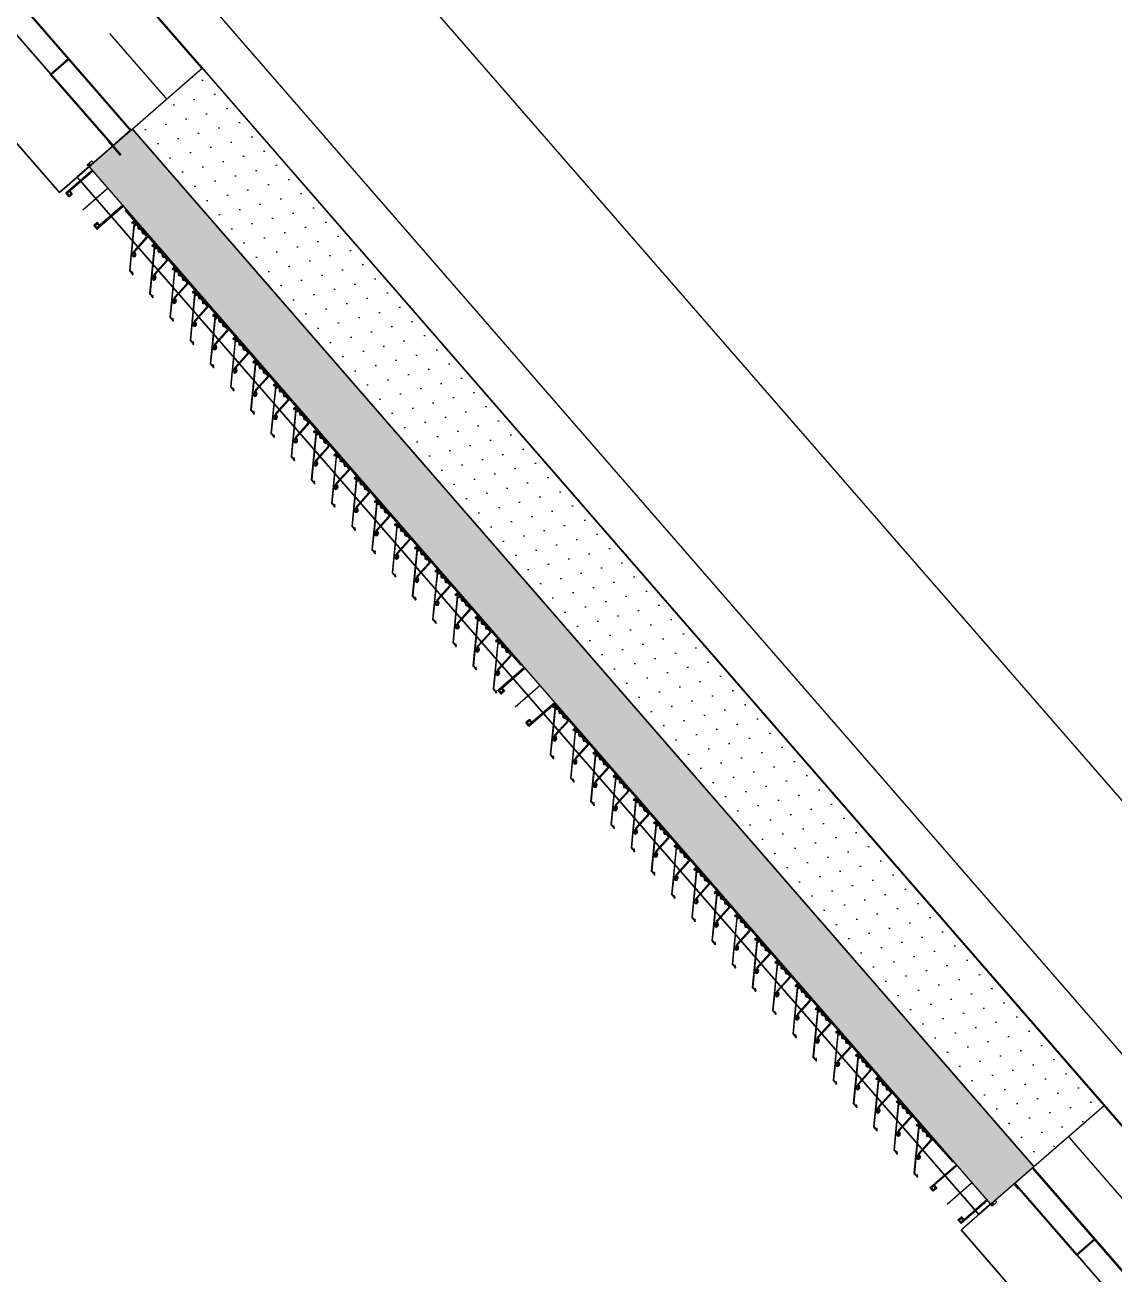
# Model space of a CAD drawing. Header units: millimetres. Extents: x -25371 to 2282244, y -90657 to 147824.
# Drawn here: x 1503013 to 1505311, y -79036 to -76401 of the extents above; entities that cross this region are included whole.
import ezdxf
from ezdxf.enums import TextEntityAlignment as Align

# ---------------------------------------------------------------- set-up
doc = ezdxf.new("R2010")
doc.units = ezdxf.units.MM
doc.set_wipeout_variables(frame=1)
doc.linetypes.add('CENTER', pattern=[50.8, 31.75, -6.35, 6.35, -6.35])
doc.linetypes.add('TA_GL_000.90000', pattern=[2.475, 0.9, -0.225, 0.225, -0.225, 0.9])
for name, color, linetype in [('000 - 0_SYM_DWG_GRIDLINE_MAIN_COLOR_251', 7, 'Continuous'), ('000 - 0_SYM_DWG_SLOPE-SYM_TEXT_COLOR_3', 7, 'Continuous'), ('000 - CONCRETE_WALL_HATCH_', 7, 'Continuous'), ('000 - EXISTING_BUILDING_MAIN_COLOR_251', 7, 'Continuous'), ('000 - EXISTING_PRECAST_MAIN_COLOR_1', 7, 'Continuous'), ('000 - GRID', 7, 'CENTER'), ('010 - ASPG_ACCESSORIES_MAIN_COLOR_1', 7, 'Continuous'), ('010 - ASPG_EXTR_MAIN_COLOR_2', 7, 'Continuous'), ('010 - ASPG_FASTERN_MAIN_COLOR_1', 7, 'Continuous'), ('010 - ASPG_FLASHING_MAIN_COLOR_2', 7, 'Continuous'), ('010 - ASPG_FLASHING_MAIN_COLOR_4', 7, 'Continuous'), ('010 - ASPG_FLASHING_WIPEOUT_', 7, 'Continuous'), ('010 - ASPG_FLASING_WIPEOUT_', 7, 'Continuous'), ('010 - ASPG_FRAMING_CUT_COLOR_4', 7, 'Continuous'), ('010 - ASPG_FRAMING_HATCH_', 7, 'Continuous'), ('010 - ASPG_FRAMING_MAIN_COLOR_2', 7, 'Continuous'), ('010 - ASPG_FRAMING_SUB_COLOR_2', 7, 'Continuous'), ('010 - ASPG_FRAMING_WIPEOUT_', 7, 'Continuous'), ('BOLT & SCREW', 7, 'Continuous')]:
    doc.layers.add(name, color=color, linetype=linetype)
for name, color, linetype, plot in [('010 - ASPG_EXTR_DEF_SUB', 7, 'Continuous', False), ('010 - ASPG_FASTERN_DEF_SUB', 7, 'Continuous', False), ('010 - ASPG_FRAMING_DEF_SUB', 7, 'Continuous', False)]:
    doc.layers.add(name, color=color, linetype=linetype, plot=plot)
for name, color, linetype, lineweight in [('12-GRID', 7, 'CENTER', 13), ('A-FLOR-E', 7, 'Continuous', 35), ('A-GLAZ-CWMG', 7, 'Continuous', 35), ('SCREW', 7, 'Continuous', 5), ('WALL-E', 7, 'Continuous', 50)]:
    doc.layers.add(name, color=color, linetype=linetype, lineweight=lineweight)
doc.styles.add('Arial', font='arial.ttf', dxfattribs={"height": 300})
doc.styles.add('TA', font='', dxfattribs={"height": 4.5})
doc.styles.get('TA').set_extended_font_data('Cordia New')
pattern_1 = [(270, (1257419.24324, -520041.6224), (0.65495992507, -1.1344238721), [0.7562825814, -1.5125651628]), (30, (1257419.24324, -520041.6224), (0.65495992936, 1.1344238696), [0.7562825814, -1.5125651628]), (330, (1257419.24324, -520041.6224), (1.30991985442, -2.48e-09), [-1.5125651628, 0.7562825814])]
pattern_2 = [(315, (1257419.4929, -520021.6224), (1.3369313545, 1.3369313545), []), (45, (1257419.4929, -520021.6224), (-1.3369313545, 1.3369313545), [])]
pattern_3 = [(270, (1257419.4425, -520043.9224), (0.65495992507, -1.1344238721), [0.7562825814, -1.5125651628]), (30, (1257419.4425, -520043.9224), (0.65495992936, 1.1344238696), [0.7562825814, -1.5125651628]), (330, (1257419.4425, -520043.9224), (1.30991985442, -2.48e-09), [-1.5125651628, 0.7562825814])]
pattern_4 = [(315, (1257419.1929, -520023.9224), (1.3369313545, 1.3369313545), []), (45, (1257419.1929, -520023.9224), (-1.3369313545, 1.3369313545), [])]

# ---------------------------------------------------------------- blocks, each defined once
blk = doc.blocks.new('Rectangular Mullion - 45 x 100mm-5599497-2510-01 ROOF LEVEL PLAN')
at = {"layer": 'A-GLAZ-CWMG', "color": 7}
for p, q in [((0, 0), (-45, 0)), ((-45, 0), (0, 0)), ((0, -100), (0, 0)), ((0, 0), (0, -100))]:
    blk.add_line(p, q, dxfattribs=at)
blk = doc.blocks.new('Rectangular Mullion - 45 x 100mm-5599498-2510-01 ROOF LEVEL PLAN')
at = {"layer": 'A-GLAZ-CWMG', "color": 7}
for p, q in [((0, 0), (-45, 0)), ((-45, 0), (0, 0)), ((0, -100), (0, 0)), ((0, 0), (0, -100))]:
    blk.add_line(p, q, dxfattribs=at)
blk = doc.blocks.new('Rectangular Mullion - Mullion_Top_C-Channel-5599266-2510-01 ROOF LEVEL PLAN')
at = {"layer": 'A-GLAZ-CWMG', "color": 7}
for p, q in [((2480, -9865.3), (2494.8, -9882.3)), ((2494.8, -9882.3), (2480, -9865.3)), ((3449.4, -10980.4), (3524.8, -10914.8)), ((3524.8, -10914.8), (3449.4, -10980.4)), ((3524.8, -10914.8), (3494.7, -10941)), ((3494.7, -10941), (3524.8, -10914.8)), ((3419.9, -10946.4), (3449.4, -10980.4)), ((3449.4, -10980.4), (3419.9, -10946.4))]:
    blk.add_line(p, q, dxfattribs=at)
blk = doc.blocks.new('Rectangular Mullion - 45 x 100mm-5599430-2510-01 ROOF LEVEL PLAN')
at = {"layer": 'A-GLAZ-CWMG', "color": 7}
for p, q in [((22.5, 0), (-22.5, 0)), ((-22.5, 0), (22.5, 0))]:
    blk.add_line(p, q, dxfattribs=at)
blk = doc.blocks.new('Rectangular Mullion - Mullion_Top_C-Channel-5599267-2510-01 ROOF LEVEL PLAN')
at = {"layer": 'A-GLAZ-CWMG', "color": 7}
for p, q in [((1546.8, -8791.7), (1622.3, -8726.1)), ((1622.3, -8726.1), (1546.8, -8791.7)), ((1622.3, -8726.1), (1592.1, -8752.4)), ((1592.1, -8752.4), (1622.3, -8726.1)), ((1546.8, -8791.7), (1576.3, -8825.7)), ((1576.3, -8825.7), (1546.8, -8791.7)), ((2465.3, -9848.3), (2480, -9865.3)), ((2480, -9865.3), (2465.3, -9848.3))]:
    blk.add_line(p, q, dxfattribs=at)
blk = doc.blocks.new('System Panel - DPA-AR_Facade_Solid Panel 150mm-5598975-2510-01 ROOF LEVEL PLAN')
at = {"layer": '000 - EXISTING_PRECAST_MAIN_COLOR_1', "color": 7}
for p, q in [((-750, 200), (750, 200)), ((750, 200), (-750, 200)), ((-750, 50), (-750, 200)), ((-750, 200), (-750, 50)), ((750, 200), (750, 50)), ((750, 200), (750, 50)), ((-750, 50), (750, 50)), ((750, 50), (-750, 50))]:
    blk.add_line(p, q, dxfattribs=at)
blk = doc.blocks.new('System Panel - DPA-AR_Facade_Solid Panel 150mm-V47-2510-01 ROOF LEVEL PLAN')
at = {"layer": '000 - EXISTING_PRECAST_MAIN_COLOR_1', "color": 7}
for p, q in [((-750, 200), (750, 200)), ((750, 200), (-750, 200)), ((-750, 50), (-750, 200)), ((-750, 200), (-750, 50)), ((750, 200), (750, 50)), ((750, 200), (750, 50)), ((-600, 50), (750, 50)), ((750, 50), (-600, 50))]:
    blk.add_line(p, q, dxfattribs=at)
blk = doc.blocks.new('Rectangular Mullion - 45 x 100mm-5599265-2510-01 ROOF LEVEL PLAN')
at = {"layer": 'A-GLAZ-CWMG', "color": 7}
for p, q in [((3525.2, -10914.5), (2555.9, -9799.4)), ((2555.9, -9799.4), (3525.2, -10914.5)), ((3525.2, -10914.5), (3449.8, -10980.1)), ((3449.8, -10980.1), (3525.2, -10914.5))]:
    blk.add_line(p, q, dxfattribs=at)
blk = doc.blocks.new('Rectangular Mullion - 45 x 100mm-5599968-2510-01 ROOF LEVEL PLAN')
at = {"layer": 'A-GLAZ-CWMG', "color": 7}
for p, q in [((0, 0), (-45, 0)), ((-45, 0), (0, 0)), ((0, -100), (0, 0)), ((0, 0), (0, -100))]:
    blk.add_line(p, q, dxfattribs=at)
blk = doc.blocks.new('Rectangular Mullion - 45 x 100mm-5599969-2510-01 ROOF LEVEL PLAN')
at = {"layer": 'A-GLAZ-CWMG', "color": 7}
for p, q in [((0, 0), (-45, 0)), ((-45, 0), (0, 0)), ((0, -100), (0, 0)), ((0, 0), (0, -100))]:
    blk.add_line(p, q, dxfattribs=at)
blk = doc.blocks.new('Rectangular Mullion - Mullion_Top_C-Channel-V54-2510-01 ROOF LEVEL PLAN')
at = {"layer": 'A-GLAZ-CWMG', "color": 7}
for p, q in [((3524.8, -10914.8), (2555.5, -9799.7)), ((3524.8, -10914.8), (2555.5, -9799.7)), ((3524.8, -10914.8), (2555.5, -9799.7)), ((3524.8, -10914.8), (2555.5, -9799.7)), ((2480, -9865.3), (3449.4, -10980.4)), ((3449.4, -10980.4), (2480, -9865.3)), ((3449.4, -10980.4), (3524.8, -10914.8)), ((3524.8, -10914.8), (3449.4, -10980.4)), ((3524.8, -10914.8), (3494.7, -10941)), ((3494.7, -10941), (3524.8, -10914.8))]:
    blk.add_line(p, q, dxfattribs=at)
blk = doc.blocks.new('Rectangular Mullion - 45 x 100mm-5599901-2510-01 ROOF LEVEL PLAN')
at = {"layer": 'A-GLAZ-CWMG', "color": 7}
for p, q in [((22.5, 0), (-22.5, 0)), ((-22.5, 0), (22.5, 0))]:
    blk.add_line(p, q, dxfattribs=at)
blk = doc.blocks.new('Rectangular Mullion - Mullion_Top_C-Channel-V58-2510-01 ROOF LEVEL PLAN')
at = {"layer": 'A-GLAZ-CWMG', "color": 7}
for p, q in [((1546.8, -8791.7), (1622.3, -8726.1)), ((1622.3, -8726.1), (1546.8, -8791.7)), ((1622.3, -8726.1), (1592.1, -8752.4)), ((1592.1, -8752.4), (1622.3, -8726.1)), ((2555.5, -9799.7), (1622.3, -8726.1)), ((2555.5, -9799.7), (1622.3, -8726.1)), ((2555.5, -9799.7), (1622.3, -8726.1)), ((2555.5, -9799.7), (1622.3, -8726.1)), ((1546.8, -8791.7), (2067.2, -9390.4)), ((2480, -9865.3), (1546.8, -8791.7)), ((2067.4, -9390.6), (2480, -9865.3))]:
    blk.add_line(p, q, dxfattribs=at)
blk = doc.blocks.new('Rectangular Mullion - 45 x 100mm-5599268-2510-01 ROOF LEVEL PLAN')
at = {"layer": 'A-GLAZ-CWMG', "color": 7}
for p, q in [((1622.7, -8725.8), (1547.2, -8791.4)), ((1547.2, -8791.4), (1622.7, -8725.8)), ((2555.9, -9799.4), (1622.7, -8725.8)), ((1622.7, -8725.8), (2555.9, -9799.4))]:
    blk.add_line(p, q, dxfattribs=at)
blk = doc.blocks.new('System Panel - DPA-AR_Facade_Solid Panel 150mm-V59-2510-01 ROOF LEVEL PLAN')
at = {"layer": '000 - EXISTING_PRECAST_MAIN_COLOR_1', "color": 7}
for p, q in [((-750, 200), (750, 200)), ((750, 200), (-750, 200)), ((-750, 50), (-750, 200)), ((-750, 200), (-750, 50)), ((750, 200), (750, 50)), ((750, 200), (750, 50)), ((-750, 50), (750, 50)), ((750, 50), (-750, 50))]:
    blk.add_line(p, q, dxfattribs=at)
blk = doc.blocks.new('System Panel - DPA-AR_Facade_Solid Panel 150mm-V60-2510-01 ROOF LEVEL PLAN')
at = {"layer": '000 - EXISTING_PRECAST_MAIN_COLOR_1', "color": 7}
for p, q in [((-750, 200), (750, 200)), ((750, 200), (-750, 200)), ((-750, 50), (-750, 200)), ((-750, 200), (-750, 50)), ((750, 200), (750, 50)), ((750, 200), (750, 50)), ((750, 50), (-750, 50)), ((-600, 50), (750, 50))]:
    blk.add_line(p, q, dxfattribs=at)
blk = doc.blocks.new('C-1-VS01_REV00_20260615-120454_LOPF_EX')
at = {"layer": '000 - EXISTING_BUILDING_MAIN_COLOR_251', "color": 7}
for p, q in [((-22363.508, 1304.959), (-16448.052, -5499.994)), ((-16607.55, -5850.001), (-22627.656, 1075.338))]:
    blk.add_line(p, q, dxfattribs=at)
at = {"layer": 'A-FLOR-E', "color": 7}
for p, q in [((-18942.734, -3620.954), (-23050.886, 1104.934)), ((-23050.886, 1104.934), (-18942.734, -3620.954)), ((-18942.734, -3620.954), (-23050.886, 1104.934)), ((-23050.886, 1104.934), (-18942.734, -3620.954))]:
    blk.add_line(p, q, dxfattribs=at)
at = {"layer": 'WALL-E', "color": 7}
for p, q in [((-22768.732, 1085.204), (-16653.123, -5949.999)), ((-16918.126, -5949.999), (-22919.674, 953.992)), ((-22919.674, 953.992), (-18942.734, -3620.954)), ((-22329.032, 274.537), (-22366.77, 241.732)), ((-22366.77, 241.732), (-22329.032, 274.537)), ((-22235.563, 90.786), (-22366.774, 241.728)), ((-22235.563, 90.786), (-22366.774, 241.728)), ((-22197.821, 123.595), (-22235.563, 90.786)), ((-22235.563, 90.786), (-22197.821, 123.595)), ((-20295.25, -2065.062), (-20332.996, -2097.874)), ((-20332.996, -2097.874), (-20295.25, -2065.062)), ((-20201.785, -2248.816), (-20332.996, -2097.874)), ((-20201.785, -2248.816), (-20332.996, -2097.874)), ((-20164.039, -2216.004), (-20201.775, -2248.807)), ((-20201.775, -2248.807), (-20164.039, -2216.004))]:
    blk.add_line(p, q, dxfattribs=at)
at = {"layer": '000 - EXISTING_PRECAST_MAIN_COLOR_1', "color": 7}
for name, p, rotation in [('System Panel - DPA-AR_Facade_Solid Panel 150mm-5598975-2510-01 ROOF LEVEL PLAN', (-22689.866, 689.626), 130.9999106516643), ('System Panel - DPA-AR_Facade_Solid Panel 150mm-V59-2510-01 ROOF LEVEL PLAN', (-22689.866, 689.626), 130.9999106516643), ('System Panel - DPA-AR_Facade_Solid Panel 150mm-V47-2510-01 ROOF LEVEL PLAN', (-19803.206, -2631.095), 130.9999999999992), ('System Panel - DPA-AR_Facade_Solid Panel 150mm-V60-2510-01 ROOF LEVEL PLAN', (-19803.206, -2631.095), 130.9999999999992)]:
    blk.add_blockref(name, p, dxfattribs=dict(at, rotation=rotation))
at = {"layer": 'A-GLAZ-CWMG', "color": 7}
for name in ['Rectangular Mullion - Mullion_Top_C-Channel-5599267-2510-01 ROOF LEVEL PLAN', 'Rectangular Mullion - Mullion_Top_C-Channel-V58-2510-01 ROOF LEVEL PLAN', 'Rectangular Mullion - 45 x 100mm-5599268-2510-01 ROOF LEVEL PLAN', 'Rectangular Mullion - Mullion_Top_C-Channel-V54-2510-01 ROOF LEVEL PLAN', 'Rectangular Mullion - 45 x 100mm-5599265-2510-01 ROOF LEVEL PLAN', 'Rectangular Mullion - Mullion_Top_C-Channel-5599266-2510-01 ROOF LEVEL PLAN']:
    blk.add_blockref(name, (-23858.215, 8816.585), dxfattribs=at)
at = {"layer": 'A-GLAZ-CWMG', "color": 7, "extrusion": (0, 0, -1), "rotation": 49.00008934833556}
for name, p in [('Rectangular Mullion - 45 x 100mm-5599497-2510-01 ROOF LEVEL PLAN', (22235.558, 90.79)), ('Rectangular Mullion - 45 x 100mm-5599968-2510-01 ROOF LEVEL PLAN', (22235.558, 90.79)), ('Rectangular Mullion - 45 x 100mm-5599430-2510-01 ROOF LEVEL PLAN', (21302.317, -982.785)), ('Rectangular Mullion - 45 x 100mm-5599901-2510-01 ROOF LEVEL PLAN', (21302.317, -982.785))]:
    blk.add_blockref(name, p, dxfattribs=at)
at = {"layer": 'A-GLAZ-CWMG', "color": 7, "rotation": 310.9999106516644}
for name in ['Rectangular Mullion - 45 x 100mm-5599498-2510-01 ROOF LEVEL PLAN', 'Rectangular Mullion - 45 x 100mm-5599969-2510-01 ROOF LEVEL PLAN']:
    blk.add_blockref(name, (-20332.992, -2097.87), dxfattribs=at)
blk = doc.blocks.new('*U330')
at = {"layer": '000 - 0_SYM_DWG_GRIDLINE_MAIN_COLOR_251', "color": 7, "linetype": 'ByBlock', "ltscale": 5}
blk.add_line((2, 0), (-362.708, 0), dxfattribs=at)
at = {"color": 7, "style": 'TA', "flags": 1}
blk.add_attdef('LOCATION', (6, -6), '', height=4.5, rotation=270, dxfattribs=at)
at = {"layer": '000 - 0_SYM_DWG_SLOPE-SYM_TEXT_COLOR_3', "color": 7, "style": 'Arial'}
blk.add_attdef('GRID-HEAD', text='', height=4, rotation=270, dxfattribs=at).set_placement((21.736, 0), align=Align.MIDDLE_CENTER)
blk = doc.blocks.new('C-1-VS01_REV00_20260615-121114_LOPF_DIMS')
at = {"layer": '000 - GRID', "color": 7, "linetype": 'TA_GL_000.90000', "xscale": 75, "yscale": 75, "zscale": 75, "rotation": 131.0000000000055}
blk.add_blockref('*U330', (-32994.1, 12695.7), dxfattribs=at)
blk = doc.blocks.new('*U2483')
at = {"layer": '12-GRID', "color": 7, "linetype": 'CENTER'}
for p, q in [((0, -6.2), (0, 2.2)), ((-4.2, -2), (4.2, -2))]:
    blk.add_line(p, q, dxfattribs=at)
at = {"layer": 'BOLT & SCREW', "color": 7}
for p, q in [((-0.6, -1.8), (-1.8, -1.6)), ((-0.6, -2.2), (-1.8, -2.4)), ((-0.5, -1.8), (-0.9, -1.6)), ((-0.5, -2.2), (-0.9, -2.4)), ((-0.2, -1.4), (-0.4, -0.2)), ((-0.2, -1.5), (-0.4, -1.1)), ((-0.2, -2.5), (-0.4, -2.9)), ((-0.2, -2.6), (-0.4, -3.8)), ((0.2, -1.4), (0.4, -0.2)), ((0.2, -1.5), (0.4, -1.1)), ((0.4, -2.9), (0.2, -2.5)), ((0.2, -2.6), (0.4, -3.8)), ((0.5, -1.8), (0.9, -1.6)), ((0.5, -2.2), (0.9, -2.4)), ((0.6, -1.8), (1.8, -1.6)), ((0.6, -2.2), (1.8, -2.4))]:
    blk.add_line(p, q, dxfattribs=at)
for points in [[(-1.8, -1.6), (-0.9, -1.6, 0.414214), (-0.4, -1.1), (-0.4, -0.2), (0.4, -0.2), (0.4, -1.1, 0.414214), (0.9, -1.6), (1.8, -1.6), (1.8, -2.4), (0.9, -2.4, 0.414214), (0.4, -2.9), (0.4, -3.8), (-0.4, -3.8), (-0.4, -2.9, 0.414214), (-0.9, -2.4), (-1.8, -2.4)], [(0.2, -2.5, -0.414214), (0.5, -2.2), (0.6, -2.2), (0.6, -1.8), (0.5, -1.8, -0.414214), (0.2, -1.5), (0.2, -1.4), (-0.2, -1.4), (-0.2, -1.5, -0.414214), (-0.5, -1.8), (-0.6, -1.8), (-0.6, -2.2), (-0.5, -2.2, -0.414214), (-0.2, -2.5), (-0.2, -2.6), (0.2, -2.6)]]:
    blk.add_lwpolyline(points, format="xyb", close=True, dxfattribs=at)
blk.add_circle((0, -2), 3.5, dxfattribs=at)
blk = doc.blocks.new('000_ASPG_TYP_FILES_20260218-010703_FRAME_EXTR_')
at = {"layer": '010 - ASPG_FRAMING_HATCH_'}
h = blk.add_hatch(dxfattribs=at)
h.set_pattern_fill('ANSI32', scale=0.1, angle=180)
edge = h.paths.add_edge_path()
edge.add_line((2, 16), (2, 2))
edge.add_line((2, 2), (39.7, 2))
edge.add_arc((39.7, 1.7), 0.3, 0, 90, ccw=False)
edge.add_line((40, 1.7), (40, 0.3))
edge.add_arc((39.7, 0.3), 0.3, -90, 0, ccw=False)
edge.add_line((39.7, 0), (0.3, 0))
edge.add_arc((0.3, 0.3), 0.3, 180, 270, ccw=False)
edge.add_line((0, 0.3), (0, 17.7))
edge.add_arc((0.3, 17.7), 0.3, 90, 180, ccw=False)
edge.add_line((0.3, 18), (22.6, 18))
edge.add_arc((22.6, 18.5), 0.5, 270, 380.2095)
edge.add_arc((26.2, 19.8), 3.35, 182.0638, 200.2095, ccw=False)
edge.add_arc((23.6, 19.7), 0.76, 2.0638, 182.0638, ccw=False)
edge.add_arc((26.2, 19.8), 1.83, 182.0638, 447.9362)
edge.add_arc((26.3, 22.4), 0.76, 87.9362, 267.9362, ccw=False)
edge.add_arc((26.2, 19.8), 3.35, 69.7905, 87.9362, ccw=False)
edge.add_arc((27.5, 23.4), 0.5, 249.7905, 360)
edge.add_line((28, 23.4), (28, 26.7))
edge.add_line((28, 26.7), (28.5, 27.2))
edge.add_line((28.5, 27.2), (28, 27.7))
edge.add_line((28, 27.7), (28, 38.6))
edge.add_line((28, 38.6), (28.5, 39.1))
edge.add_line((28.5, 39.1), (28, 39.6))
edge.add_line((28, 39.6), (28, 42.9))
edge.add_arc((27.5, 42.9), 0.5, 0, 110.2095)
edge.add_arc((26.2, 46.5), 3.35, 272.0638, 290.2095, ccw=False)
edge.add_arc((26.3, 43.9), 0.76, 92.0638, 272.0638, ccw=False)
edge.add_arc((26.2, 46.5), 1.83, 272.0638, 537.9362)
edge.add_arc((23.6, 46.6), 0.76, 177.9362, 357.9362, ccw=False)
edge.add_arc((26.2, 46.5), 3.35, 159.7905, 177.9362, ccw=False)
edge.add_arc((22.6, 47.8), 0.5, 339.7905, 450)
edge.add_line((22.6, 48.3), (0.3, 48.3))
edge.add_arc((0.3, 48.6), 0.3, 180, 270, ccw=False)
edge.add_line((0, 48.6), (0, 60))
edge.add_arc((0.3, 60), 0.3, 90, 180, ccw=False)
edge.add_line((0.3, 60.3), (5, 60.3))
edge.add_line((5, 60.3), (5, 65))
edge.add_arc((5.3, 65), 0.3, 90, 180, ccw=False)
edge.add_line((5.3, 65.3), (30, 65.3))
edge.add_line((30, 65.3), (30, 63.6))
edge.add_arc((29.7, 63.6), 0.3, -90, 0, ccw=False)
edge.add_line((29.7, 63.3), (7.3, 63.3))
edge.add_arc((7.3, 63), 0.3, 90, 180)
edge.add_line((7, 63), (7, 58.3))
edge.add_line((7, 58.3), (2.3, 58.3))
edge.add_arc((2.3, 58), 0.3, 90, 180)
edge.add_line((2, 58), (2, 50.6))
edge.add_arc((2.3, 50.6), 0.3, 180, 270)
edge.add_line((2.3, 50.3), (29.7, 50.3))
edge.add_arc((29.7, 50), 0.3, 0, 90, ccw=False)
edge.add_line((30, 50), (30, 26.7))
edge.add_line((30, 26.7), (30, 16.3))
edge.add_arc((29.7, 16.3), 0.3, -90, 0, ccw=False)
edge.add_line((29.7, 16), (2, 16))
at = {"layer": '010 - ASPG_FRAMING_CUT_COLOR_4', "color": 7}
blk.add_lwpolyline([(2, 16), (2, 2), (39.7, 2, -0.414214), (40, 1.7), (40, 0.3, -0.414214), (39.7, 0), (0.3, 0, -0.414214), (0, 0.3), (0, 17.7, -0.414214), (0.3, 18), (22.6, 18, 0.52173), (23, 18.7, -0.079342), (22.8, 19.7, -1), (24.3, 19.8, 2.296346), (26.2, 21.7, -1), (26.3, 23.2, -0.079342), (27.3, 23, 0.52173), (28, 23.4), (28, 26.7), (28.5, 27.2), (28, 27.7), (28, 38.6), (28.5, 39.1), (28, 39.6), (28, 42.9, 0.52173), (27.3, 43.3, -0.079342), (26.3, 43.1, -1), (26.2, 44.6, 2.296346), (24.3, 46.5, -1), (22.8, 46.6, -0.079342), (23, 47.6, 0.52173), (22.6, 48.3), (0.3, 48.3, -0.414214), (0, 48.6), (0, 60, -0.414214), (0.3, 60.3), (5, 60.3), (5, 65, -0.414214), (5.3, 65.3), (30, 65.3), (30, 63.6, -0.414214), (29.7, 63.3), (7.3, 63.3, 0.414214), (7, 63), (7, 58.3), (2.3, 58.3, 0.414214), (2, 58), (2, 50.6, 0.414214), (2.3, 50.3), (29.7, 50.3, -0.414214), (30, 50), (30, 26.7), (30, 16.3, -0.414214), (29.7, 16)], format="xyb", close=True, dxfattribs=at)
at = {"color": 7}
for p in [(26.2, 48.5), (26.2, 21.8)]:
    blk.add_blockref('*U2483', p, dxfattribs=at)
blk = doc.blocks.new('*U2490')
at = {"layer": '010 - ASPG_FRAMING_HATCH_', "transparency": 33554585}
h = blk.add_hatch(dxfattribs=at)
h.set_pattern_fill('ANSI32', scale=0.25)
edge = h.paths.add_edge_path()
edge.add_line((2, -50), (2, -75))
edge.add_line((2, -75), (0, -75))
edge.add_line((0, -75), (0, -49))
edge.add_arc((1, -49), 1, 90, 180, ccw=False)
edge.add_line((1, -48), (63, -48))
edge.add_arc((63, -47), 1, 270, 360)
edge.add_line((64, -47), (64, 47))
edge.add_arc((63, 47), 1, 0, 90)
edge.add_line((63, 48), (1, 48))
edge.add_arc((1, 49), 1, 180, 270, ccw=False)
edge.add_line((0, 49), (0, 75))
edge.add_line((0, 75), (2, 75))
edge.add_line((2, 75), (2, 50))
edge.add_line((2, 50), (141, 50))
edge.add_line((141, 50), (141, 41))
edge.add_arc((140, 41), 1, 270, 360, ccw=False)
edge.add_line((140, 40), (132, 40))
edge.add_arc((132, 41), 1, 180, 270, ccw=False)
edge.add_line((131, 41), (131, 47))
edge.add_arc((130, 47), 1, 0, 90)
edge.add_line((130, 48), (67, 48))
edge.add_arc((67, 47), 1, 90, 180)
edge.add_line((66, 47), (66, -47))
edge.add_arc((67, -47), 1, 180, 270)
edge.add_line((67, -48), (130, -48))
edge.add_arc((130, -47), 1, 270, 360)
edge.add_line((131, -47), (131, -41))
edge.add_arc((132, -41), 1, 90, 180, ccw=False)
edge.add_line((132, -40), (140, -40))
edge.add_arc((140, -41), 1, 0, 90, ccw=False)
edge.add_line((141, -41), (141, -50))
edge.add_line((141, -50), (2, -50))
h.paths.add_polyline_path([(139, 48), (139, 42), (133, 42), (133, 48)], flags=16)
h.paths.add_polyline_path([(139, -48), (139, -42), (133, -42), (133, -48)], flags=16)
at = {"layer": '010 - ASPG_FRAMING_HATCH_'}
h = blk.add_hatch(dxfattribs=at)
h.set_pattern_fill('ANSI37', scale=0.595498, angle=-90)
h.set_pattern_definition(pattern_4)
edge = h.paths.add_edge_path()
edge.add_ellipse((11.5, 55), major_axis=(0, -5), ratio=0.644482, start_angle=180, end_angle=360, ccw=False)
edge.add_line((11.5, 60), (2, 60))
edge.add_arc((-7.9, 55), 11.1, -26.7963, 26.7963, ccw=False)
edge.add_line((2, 50), (11.5, 50))
h = blk.add_hatch(dxfattribs=at)
h.set_pattern_fill('HONEY', scale=0.238199, angle=-90)
h.set_pattern_definition(pattern_3)
edge = h.paths.add_edge_path()
edge.add_ellipse((11.8, 55), major_axis=(0, -5), ratio=0.644482, start_angle=0, end_angle=360, ccw=False)
h = blk.add_hatch(dxfattribs=at)
h.set_pattern_fill('HONEY', scale=0.238199, angle=-90)
h.set_pattern_definition(pattern_1)
edge = h.paths.add_edge_path()
edge.add_ellipse((57.5, 55), major_axis=(0, -5), ratio=0.644482, start_angle=0, end_angle=360)
h = blk.add_hatch(dxfattribs=at)
h.set_pattern_fill('ANSI37', scale=0.595498, angle=-90)
h.set_pattern_definition(pattern_2)
edge = h.paths.add_edge_path()
edge.add_ellipse((57.8, 55), major_axis=(0, -5), ratio=0.644482, start_angle=0, end_angle=180)
edge.add_line((57.8, 60), (62, 60))
edge.add_arc((62, 60.3), 0.3, -90, 0)
edge.add_line((62.3, 60.3), (62.3, 61))
edge.add_line((62.3, 61), (61.8, 61.5))
edge.add_line((61.8, 61.5), (62.3, 62))
edge.add_line((62.3, 62), (61.8, 62.5))
edge.add_line((61.8, 62.5), (62.3, 63))
edge.add_line((62.3, 63), (61.8, 63.5))
edge.add_line((61.8, 63.5), (62.3, 64))
edge.add_line((62.3, 64), (62.3, 65))
edge.add_line((62.3, 65), (63.3, 65))
edge.add_line((63.3, 65), (63.8, 65.5))
edge.add_line((63.8, 65.5), (64.3, 65))
edge.add_line((64.3, 65), (64.8, 65.5))
edge.add_line((64.8, 65.5), (65.3, 65))
edge.add_line((65.3, 65), (65.8, 65.5))
edge.add_line((65.8, 65.5), (66.3, 65))
edge.add_line((66.3, 65), (67, 65))
edge.add_arc((67, 65.3), 0.3, -90, 0)
edge.add_line((67.3, 65.3), (67.3, 60))
edge.add_arc((77.2, 55), 11.1, 153.2037, 206.7963)
edge.add_line((67.3, 50), (57.8, 50))
h = blk.add_hatch(dxfattribs=at)
h.set_pattern_fill('ANSI37', scale=0.595498, angle=-90)
h.set_pattern_definition(pattern_4)
edge = h.paths.add_edge_path()
edge.add_ellipse((11.5, -55), major_axis=(0, 5), ratio=0.644482, start_angle=0, end_angle=180)
edge.add_line((11.5, -60), (2, -60))
edge.add_arc((-7.9, -55), 11.1, 333.2037, 386.7963)
edge.add_line((2, -50), (11.5, -50))
h = blk.add_hatch(dxfattribs=at)
h.set_pattern_fill('HONEY', scale=0.238199, angle=-90)
h.set_pattern_definition(pattern_3)
edge = h.paths.add_edge_path()
edge.add_ellipse((11.8, -55), major_axis=(0, 5), ratio=0.644482, start_angle=0, end_angle=360)
h = blk.add_hatch(dxfattribs=at)
h.set_pattern_fill('HONEY', scale=0.238199, angle=-90)
h.set_pattern_definition(pattern_1)
edge = h.paths.add_edge_path()
edge.add_ellipse((57.5, -55), major_axis=(0, 5), ratio=0.644482, start_angle=0, end_angle=360, ccw=False)
h = blk.add_hatch(dxfattribs=at)
h.set_pattern_fill('ANSI37', scale=0.595498, angle=-90)
h.set_pattern_definition(pattern_2)
edge = h.paths.add_edge_path()
edge.add_ellipse((57.8, -55), major_axis=(0, 5), ratio=0.644482, start_angle=180, end_angle=360, ccw=False)
edge.add_line((57.8, -60), (62, -60))
edge.add_arc((62, -60.3), 0.3, 360, 450, ccw=False)
edge.add_line((62.3, -60.3), (62.3, -61))
edge.add_line((62.3, -61), (61.8, -61.5))
edge.add_line((61.8, -61.5), (62.3, -62))
edge.add_line((62.3, -62), (61.8, -62.5))
edge.add_line((61.8, -62.5), (62.3, -63))
edge.add_line((62.3, -63), (61.8, -63.5))
edge.add_line((61.8, -63.5), (62.3, -64))
edge.add_line((62.3, -64), (62.3, -65))
edge.add_line((62.3, -65), (63.3, -65))
edge.add_line((63.3, -65), (63.8, -65.5))
edge.add_line((63.8, -65.5), (64.3, -65))
edge.add_line((64.3, -65), (64.8, -65.5))
edge.add_line((64.8, -65.5), (65.3, -65))
edge.add_line((65.3, -65), (65.8, -65.5))
edge.add_line((65.8, -65.5), (66.3, -65))
edge.add_line((66.3, -65), (67, -65))
edge.add_arc((67, -65.3), 0.3, 360, 450, ccw=False)
edge.add_line((67.3, -65.3), (67.3, -60))
edge.add_arc((77.2, -55), 11.1, 153.2037, 206.7963, ccw=False)
edge.add_line((67.3, -50), (57.8, -50))
at = {"layer": '010 - ASPG_FASTERN_DEF_SUB', "color": 7}
blk.add_point((0, 0), dxfattribs=at)
at = {"layer": '010 - ASPG_FRAMING_CUT_COLOR_4', "color": 7}
blk.add_lwpolyline([(2, -50), (2, -75), (0, -75), (0, -49, -0.414214), (1, -48), (63, -48, 0.414214), (64, -47), (64, 47, 0.414214), (63, 48), (1, 48, -0.414214), (0, 49), (0, 75), (2, 75), (2, 50), (141, 50), (141, 41, -0.414214), (140, 40), (132, 40, -0.414214), (131, 41), (131, 47, 0.414214), (130, 48), (67, 48, 0.414214), (66, 47), (66, -47, 0.414214), (67, -48), (130, -48, 0.414214), (131, -47), (131, -41, -0.414214), (132, -40), (140, -40, -0.414214), (141, -41), (141, -50)], format="xyb", close=True, dxfattribs=at)
for points in [[(139, 48), (139, 42), (133, 42), (133, 48)], [(139, -48), (139, -42), (133, -42), (133, -48)]]:
    blk.add_lwpolyline(points, close=True, dxfattribs=at)
at = {"layer": '010 - ASPG_FRAMING_DEF_SUB', "color": 7, "transparency": 33554508}
blk.add_line((136.5, 0), (-4.5, 0), dxfattribs=at)
at = {"layer": '010 - ASPG_FRAMING_DEF_SUB', "color": 7, "transparency": 33554457}
for points in [[(2, 50), (15, 50), (15, 60), (2, 60)], [(54.3, 50), (67.3, 50), (67.3, 65.5), (54.3, 65.5)], [(2, -50), (15, -50), (15, -60), (2, -60)], [(54.3, -50), (67.3, -50), (67.3, -65.5), (54.3, -65.5)]]:
    blk.add_lwpolyline(points, close=True, dxfattribs=at)
at = {"layer": '010 - ASPG_FRAMING_SUB_COLOR_2', "color": 7}
for points in [[(11.8, 50), (2, 50, 0.238199), (2, 60), (11.8, 60)], [(57.5, 50), (67.3, 50, -0.238199), (67.3, 60), (67.3, 65.3, -0.414214), (67, 65), (66.3, 65), (65.8, 65.5), (65.3, 65), (64.8, 65.5), (64.3, 65), (63.8, 65.5), (63.3, 65), (62.3, 65), (62.3, 64), (61.8, 63.5), (62.3, 63), (61.8, 62.5), (62.3, 62), (61.8, 61.5), (62.3, 61), (62.3, 60.3, -0.414214), (62, 60), (57.5, 60)], [(11.8, -50), (2, -50, -0.238199), (2, -60), (11.8, -60)], [(57.5, -50), (67.3, -50, 0.238199), (67.3, -60), (67.3, -65.3, 0.414214), (67, -65), (66.3, -65), (65.8, -65.5), (65.3, -65), (64.8, -65.5), (64.3, -65), (63.8, -65.5), (63.3, -65), (62.3, -65), (62.3, -64), (61.8, -63.5), (62.3, -63), (61.8, -62.5), (62.3, -62), (61.8, -61.5), (62.3, -61), (62.3, -60.3, 0.414214), (62, -60), (57.5, -60)]]:
    blk.add_lwpolyline(points, format="xyb", dxfattribs=at)
at = {"layer": '010 - ASPG_FRAMING_SUB_COLOR_2', "color": 7, "extrusion": (0, 0, -1)}
for centre, major_axis in [((11.8, 55), (0, -5)), ((57.5, -55), (0, 5))]:
    blk.add_ellipse(centre, major_axis=major_axis, ratio=0.644482, dxfattribs=at)
at = {"layer": '010 - ASPG_FRAMING_SUB_COLOR_2', "color": 7}
for centre, major_axis in [((57.5, 55), (0, -5)), ((11.8, -55), (0, 5))]:
    blk.add_ellipse(centre, major_axis=major_axis, ratio=0.644482, dxfattribs=at)
blk = doc.blocks.new('PZG35-9D5')
at = {"layer": '010 - ASPG_FASTERN_MAIN_COLOR_1', "color": 7}
for p, q in [((-1.4, 0), (-1.4, -1.1)), ((0, 3.7), (0, -10.5)), ((1.4, 0), (1.4, -0.6)), ((-1.9, -1.4), (1.9, -0.9)), ((-1.9, -1.4), (-1.4, -1.1)), ((-1.9, -1.4), (-1.4, -1.7)), ((-1.9, -2.7), (1.9, -2.2)), ((-1.9, -2.7), (-1.4, -2.4)), ((-1.9, -2.7), (-1.4, -3)), ((-1.9, -4), (-1.4, -3.7)), ((-1.9, -4), (-1, -3.9)), ((-1.9, -4), (-1.4, -4.3)), ((-1.4, -1.1), (1.4, -0.6)), ((-1.4, -1.7), (1.4, -1.2)), ((-1.4, -1.7), (-1.4, -2.4)), ((-1.4, -2.4), (1.4, -1.9)), ((-1.4, -3), (1.4, -2.5)), ((-1.4, -3), (-1.4, -3.7)), ((-1.4, -3.7), (-0.8, -3.6)), ((-1.4, -4.3), (-1.4, -8.1)), ((-1.4, -4.3), (-1.2, -4.3)), ((0, -9.5), (-1.4, -8.1)), ((0, -9.5), (1.4, -8.1)), ((0.6, -3.3), (1.4, -3.2)), ((0.7, -3.7), (1.9, -3.5)), ((0.7, -3.9), (1.4, -3.8)), ((0.7, -4.6), (1.4, -4.5)), ((0.7, -5), (1.9, -4.8)), ((0.7, -5.2), (1.4, -5.1)), ((1.9, -0.9), (1.4, -0.6)), ((1.9, -0.9), (1.4, -1.2)), ((1.4, -1.2), (1.4, -1.9)), ((1.9, -2.2), (1.4, -1.9)), ((1.9, -2.2), (1.4, -2.5)), ((1.4, -2.5), (1.4, -3.2)), ((1.9, -3.5), (1.4, -3.2)), ((1.9, -3.5), (1.4, -3.8)), ((1.4, -3.8), (1.4, -4.5)), ((1.9, -4.8), (1.4, -4.5)), ((1.9, -4.8), (1.4, -5.1)), ((1.4, -5.1), (1.4, -8.1))]:
    blk.add_line(p, q, dxfattribs=at)
blk.add_lwpolyline([(0, -9.5), (0.7, -5.2), (0.7, -3.6, 0.417657), (0.4, -3.3, 0.108102), (-0.8, -3.6), (-1.4, -4.7)], format="xyb", dxfattribs=at)
blk = doc.blocks.new('*U2484')
at = {"layer": 'SCREW', "color": 7}
blk.add_lwpolyline([(3, 1.8, 0.09906), (0.8, 2.5), (0.8, 2.3), (-0.8, 2.3), (-0.8, 2.5, 0.09906), (-3, 1.8, 0.266588), (-3.5, 1), (-3.5, 0.2, 0.414214), (-3.3, 0), (3.3, 0, 0.414214), (3.5, 0.2), (3.5, 1, 0.266588)], format="xyb", close=True, dxfattribs=at)
blk.add_blockref('PZG35-9D5', (0, 0), dxfattribs=at)
blk = doc.blocks.new('*U2491')
at = {"color": 7}
blk.add_point((0, 0), dxfattribs=at)
at = {"layer": '010 - ASPG_ACCESSORIES_MAIN_COLOR_1', "color": 7}
blk.add_lwpolyline([(-39.7, -0.6, 0.414214), (-40, -0.9), (-40, -7.4, 0.57735), (-39.7, -7.6), (-36.6, -5.8, 0.767327), (-36.8, -5.3), (-37.9, -5.3, -0.414214), (-38.2, -5), (-38.2, -2.8, -0.414214), (-38, -2.6), (-32.2, -2.6, -0.388879), (-32, -2.8), (-31.8, -4.3, 0.388879), (-31.3, -4.8), (-30.3, -4.8, 0.414214), (-30, -4.5), (-30, -2.9, -0.414214), (-29.7, -2.6), (0.4, -2.6, -0.378969), (3.4, -5.2), (8, -42.5, 0.446593), (11.6, -45.1, -0.489802), (16.1, -48.7), (16.1, -49.4, -0.18248), (15.8, -50, -0.267949), (15.3, -50.2, 1.122115), (15.1, -52.3, 0.405004), (18.1, -49.4), (18.1, -48.7, 0.489805), (11.2, -43.1, -0.446597), (9.9, -42.3), (4.9, -0.8, 0.364176), (4.6, -0.6)], format="xyb", close=True, dxfattribs=at)
at = {"layer": '010 - ASPG_EXTR_DEF_SUB', "color": 7}
for p in [(-40, -0.5), (43.4, -76.9), (43.4, -77.5)]:
    blk.add_point(p, dxfattribs=at)
at = {"layer": '010 - ASPG_EXTR_MAIN_COLOR_2', "color": 7}
blk.add_lwpolyline([(11.4, -48.2), (11.5, -47.4), (12.2, -47.6), (12.3, -46.8, -0.535538), (14.2, -49.2, 0.991572), (15.7, -49.6, 1.157025), (8.8, -48.8, -0.688558), (8.3, -49), (-17.1, -22.2), (-32.3, -6.1), (-32.3, -2.9, 0.414312), (-32.6, -2.6), (-37.5, -2.6, 0.414116), (-37.8, -2.9), (-37.8, -4.3, 0.414214), (-37.5, -4.6), (-36, -4.6, -0.205895), (-35.8, -4.7), (33.2, -77.5), (43.1, -77.5, 0.668179), (43.4, -77), (40.5, -74.2, 0.668179), (40, -74.4), (40, -76), (33.9, -76), (11.9, -52.8, -0.558354), (12.1, -52, 0.766275), (12, -50.4, -0.438583), (10.7, -48.1)], format="xyb", close=True, dxfattribs=at)
at = {"layer": 'SCREW', "color": 7, "rotation": 180}
for p in [(-21.6, -2.5), (-8.2, -2.5)]:
    blk.add_blockref('*U2484', p, dxfattribs=at)
blk = doc.blocks.new('*U1824')
at = {"color": 7}
blk.add_wipeout([(1330, 4), (60, 4), (60, 69.3), (1330, 69.3)], dxfattribs=at).dxf.layer = '010 - ASPG_FRAMING_WIPEOUT_'
blk.add_point((60, 69.5), dxfattribs=at)
at = {"layer": '010 - ASPG_FRAMING_MAIN_COLOR_2', "color": 7}
blk.add_lwpolyline([(1300, 69.3), (90, 69.3), (90, 6), (1300, 6)], close=True, dxfattribs=at)
at = {"layer": '010 - ASPG_FRAMING_SUB_COLOR_2', "color": 7}
for points in [[(1330, 4), (60, 4), (60, 69.3), (1330, 69.3)], [(60, 2), (60, 4), (1330, 4), (1330, 2)]]:
    blk.add_lwpolyline(points, close=True, dxfattribs=at)
at = {"color": 7, "transparency": 33554559, "xscale": -1, "rotation": 270}
for p in [(0, 0), (1390, 0)]:
    blk.add_blockref('*U2490', p, dxfattribs=at)
at = {"color": 7, "xscale": -1, "rotation": 180}
for p in [(91.8, 69.3), (156.8, 69.3), (221.8, 69.3), (286.8, 69.3), (351.8, 69.3), (416.8, 69.3), (481.8, 69.3), (546.8, 69.3), (611.8, 69.3), (676.8, 69.3), (741.8, 69.3), (806.8, 69.3), (871.8, 69.3), (936.8, 69.3), (1001.8, 69.3), (1066.8, 69.3), (1131.8, 69.3), (1196.8, 69.3), (1261.8, 69.3)]:
    blk.add_blockref('*U2491', p, dxfattribs=at)
at = {"color": 7}
blk.add_blockref('000_ASPG_TYP_FILES_20260218-010703_FRAME_EXTR_', (60, 4), dxfattribs=at)
at = {"color": 7, "xscale": -1}
blk.add_blockref('000_ASPG_TYP_FILES_20260218-010703_FRAME_EXTR_', (1330, 4), dxfattribs=at)
blk = doc.blocks.new('*U1823')
at = {"color": 7}
blk.add_wipeout([(1330, 4), (60, 4), (60, 69.3), (1330, 69.3)], dxfattribs=at).dxf.layer = '010 - ASPG_FRAMING_WIPEOUT_'
blk.add_point((60, 69.5), dxfattribs=at)
at = {"layer": '010 - ASPG_FRAMING_MAIN_COLOR_2', "color": 7}
blk.add_lwpolyline([(1300, 69.3), (90, 69.3), (90, 6), (1300, 6)], close=True, dxfattribs=at)
at = {"layer": '010 - ASPG_FRAMING_SUB_COLOR_2', "color": 7}
for points in [[(1330, 4), (60, 4), (60, 69.3), (1330, 69.3)], [(60, 2), (60, 4), (1330, 4), (1330, 2)]]:
    blk.add_lwpolyline(points, close=True, dxfattribs=at)
at = {"color": 7, "transparency": 33554559, "xscale": -1, "rotation": 270}
for p in [(0, 0), (1390, 0)]:
    blk.add_blockref('*U2490', p, dxfattribs=at)
at = {"color": 7, "rotation": 180}
for p in [(91.8, 69.3), (156.8, 69.3), (221.8, 69.3), (286.8, 69.3), (351.8, 69.3), (416.8, 69.3), (481.8, 69.3), (546.8, 69.3), (611.8, 69.3), (676.8, 69.3), (741.8, 69.3), (806.8, 69.3), (871.8, 69.3), (936.8, 69.3), (1001.8, 69.3), (1066.8, 69.3), (1131.8, 69.3), (1196.8, 69.3), (1261.8, 69.3)]:
    blk.add_blockref('*U2491', p, dxfattribs=at)
at = {"color": 7}
blk.add_blockref('000_ASPG_TYP_FILES_20260218-010703_FRAME_EXTR_', (60, 4), dxfattribs=at)
at = {"color": 7, "xscale": -1}
blk.add_blockref('000_ASPG_TYP_FILES_20260218-010703_FRAME_EXTR_', (1330, 4), dxfattribs=at)
blk = doc.blocks.new('C-1-VS01_REV00_20260616-005436_LOPF_ASPG')
at = {"color": 7, "zscale": -1, "rotation": 131.0004058769482}
blk.add_blockref('*U1823', (-21284.3, -1003.5), dxfattribs=at)
at = {"color": 7, "xscale": -1, "zscale": -1, "rotation": 131.0004058769482}
blk.add_blockref('*U1824', (-21284.3, -1003.5), dxfattribs=at)
blk = doc.blocks.new('*U2152')
at = {"color": 7}
blk.add_wipeout([(0, -54), (2900, -54), (2900, -250), (0, -250)], dxfattribs=at).dxf.layer = '010 - ASPG_FLASHING_WIPEOUT_'
at = {"layer": '000 - CONCRETE_WALL_HATCH_'}
h = blk.add_hatch(dxfattribs=at)
h.set_pattern_fill('DOTS', scale=0.5)
h.set_pattern_definition([(0, (0, 0), (19.84375, 39.6875), [0, -39.6875])])
h.paths.add_polyline_path([(0, -54), (2900, -54), (2900, -250), (0, -250)])
at = {"layer": '010 - ASPG_FLASHING_MAIN_COLOR_2', "color": 7}
blk.add_lwpolyline([(0, -54), (2900, -54), (2900, -250), (0, -250)], close=True, dxfattribs=at)
at = {"color": 7}
blk.add_wipeout([(0, 67.3), (2900, 67.3), (2900, -54), (0, -54)], dxfattribs=at).dxf.layer = '010 - ASPG_FLASING_WIPEOUT_'
at = {"layer": '000 - CONCRETE_WALL_HATCH_'}
h = blk.add_hatch(dxfattribs=at)
h.set_pattern_fill('DOTS', scale=0.1)
h.set_pattern_definition([(0, (0, 0), (3.96875, 7.9375), [0, -7.9375])])
h.paths.add_polyline_path([(0, 67.3), (2900, 67.3), (2900, -54), (0, -54)])
at = {"layer": '010 - ASPG_FLASHING_MAIN_COLOR_4', "color": 7}
blk.add_lwpolyline([(0, 67.3), (2900, 67.3), (2900, -54), (0, -54)], close=True, dxfattribs=at)
at = {"layer": 'Defpoints', "color": 7}
for p, q in [((0, 2), (25, 2)), ((0, 0), (25, 0))]:
    blk.add_line(p, q, dxfattribs=at)

msp = doc.modelspace()

# ---------------------------------------------------------------- block references
at = {"color": 7}
msp.add_blockref('C-1-VS01_REV00_20260615-120454_LOPF_EX', (1525434.648, -76746.665), dxfattribs=at)

# ---------------------------------------------------------------- next in the draw order: block references
msp.add_blockref('C-1-VS01_REV00_20260616-005436_LOPF_ASPG', (1525434.648, -76746.665), dxfattribs=at)

# ---------------------------------------------------------------- next in the draw order: block references
msp.add_blockref('C-1-VS01_REV00_20260615-121114_LOPF_DIMS', (1525434.648, -76746.665), dxfattribs=at)

# ---------------------------------------------------------------- next in the draw order: block references
at = {"color": 7, "zscale": -1, "rotation": 131.0004058769482}
msp.add_blockref('*U1823', (1504150.377, -77750.202), dxfattribs=at)

# ---------------------------------------------------------------- next in the draw order: block references
at = {"color": 7, "xscale": -1, "zscale": -1, "rotation": 131.0004058769481}
msp.add_blockref('*U1824', (1504150.377, -77750.202), dxfattribs=at)

# ---------------------------------------------------------------- next in the draw order: block references
at = {"color": 7, "xscale": -1, "rotation": 131}
msp.add_blockref('*U2152', (1503199.094, -76655.872), dxfattribs=at)

doc.saveas('drawing.dxf')
